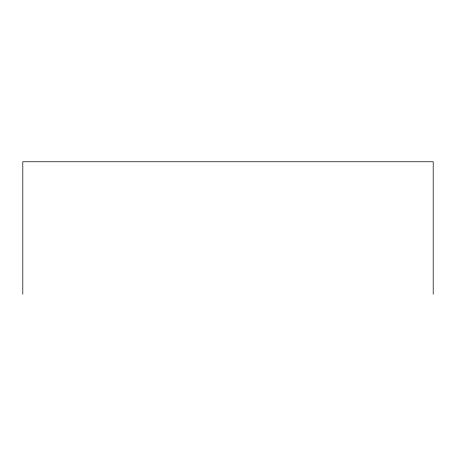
<?xml version="1.0" encoding="UTF-8"?>
<svg xmlns="http://www.w3.org/2000/svg" width="456" height="456" viewBox="0 0 456 456"><rect width="100%" height="100%" fill="white"/><g stroke="black" fill="none" stroke-linecap="round" stroke-linejoin="round"><path stroke-width="0.68" d="M433.2 294.245L433.2 161.755L22.8 161.755L22.8 294.245"/></g></svg>
